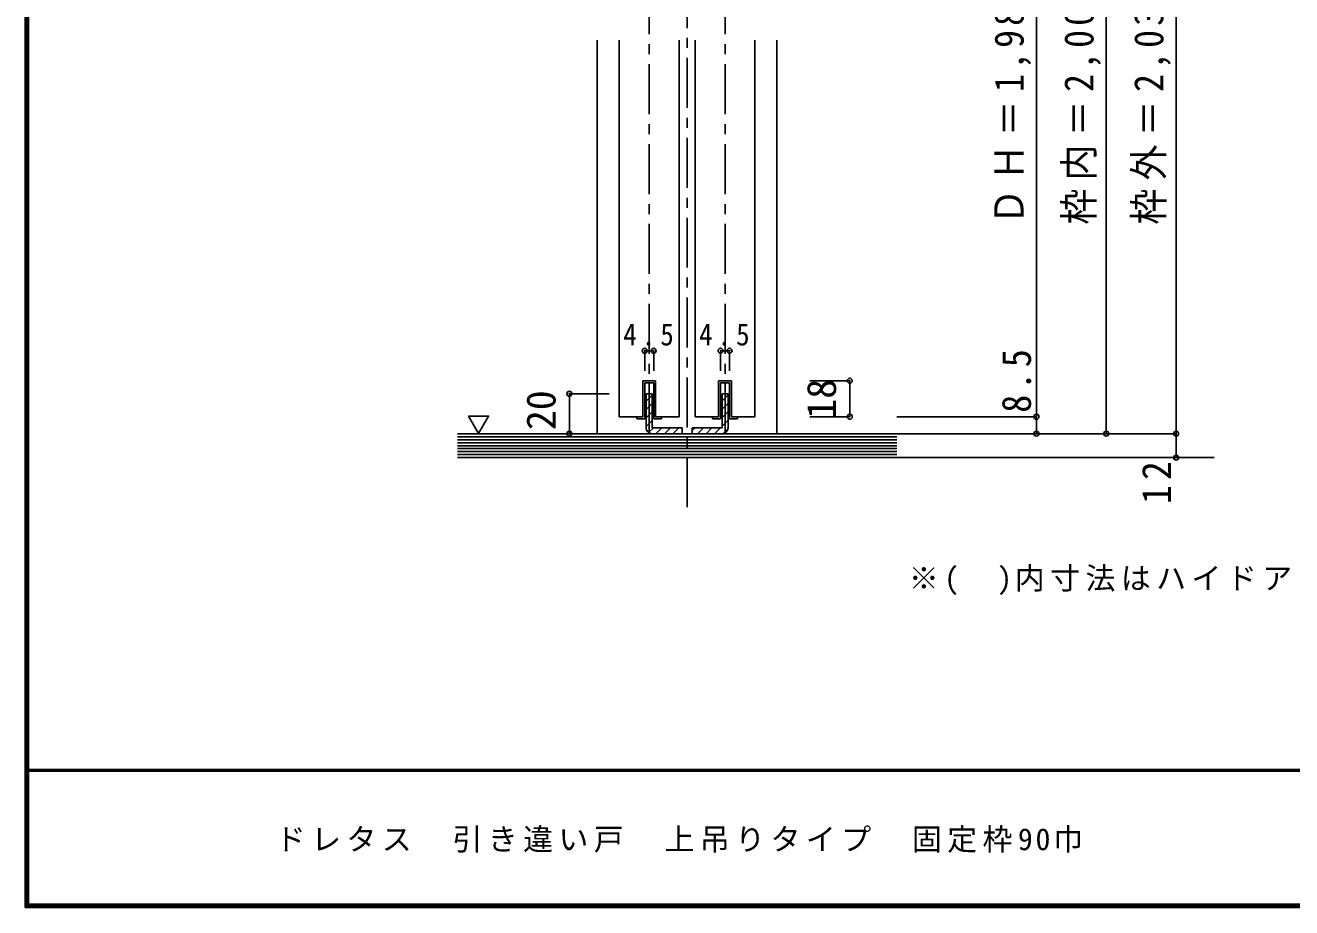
# Model space of a CAD drawing. Units: millimetres, scale not verified. Extents: x -973 to 977, y -718 to 696.
# Drawn here: x -973 to -339, y -701 to -259 of the extents above; entities that cross this region are included whole.
import ezdxf
from ezdxf.enums import TextEntityAlignment as Align

# ---------------------------------------------------------------- set-up
doc = ezdxf.new("R2010")
doc.units = ezdxf.units.MM
doc.header["$LTSCALE"] = 5
doc.header["$PDMODE"] = 32
doc.header["$PDSIZE"] = 2.5
doc.linetypes.add('CHAIN1', pattern=[8, 5, -1, 1, -1])
doc.linetypes.add('DASHED1', pattern=[1.8, 1.2, -0.6])
for name, color, linetype in [('0-1_通り芯', 4, 'CHAIN1'), ('0-3_仕上げ', 2, 'Continuous'), ('0-4_枠', 3, 'Continuous'), ('0-6_扉', 6, 'Continuous'), ('0-7_金物', 7, 'Continuous'), ('0-A_文字', 3, 'Continuous'), ('0-B_寸法', 7, 'Continuous'), ('0-C_ハッチ', 4, 'DASHED1'), ('F-1_枠', 6, 'Continuous'), ('F-A_文字', 7, 'Continuous')]:
    doc.layers.add(name, color=color, linetype=linetype)
doc.styles.add('ＭＳ ゴシック', font='')
doc.styles.get('ＭＳ ゴシック').set_extended_font_data('MS Gothic')

msp = doc.modelspace()

# ---------------------------------------------------------------- linework, layer by layer
at = {"layer": '0-1_通り芯'}
for p, q in [((-641.803, -500.363), (-641.803, 32.5)), ((-660.803, -463.5), (-660.803, -39.5)), ((-622.803, -463.5), (-622.803, -39.5)), ((-756.803, -475.5), (-377.803, -475.5))]:
    msp.add_line(p, q, dxfattribs=at)
at = {"layer": '0-3_仕上げ'}
for p, q in [((-536.803, -463.5), (-756.803, -463.5)), ((-536.803, -475.5), (-756.803, -475.5))]:
    msp.add_line(p, q, dxfattribs=at)
at = {"layer": '0-3_仕上げ', "color": 7}
for p, q in [((-536.803, -465), (-756.803, -465)), ((-536.803, -466.5), (-756.803, -466.5)), ((-536.803, -468), (-756.803, -468)), ((-536.803, -469.5), (-756.803, -469.5)), ((-536.803, -471), (-756.803, -471)), ((-536.803, -472.5), (-756.803, -472.5)), ((-536.803, -474), (-756.803, -474))]:
    msp.add_line(p, q, dxfattribs=at)
at = {"layer": '0-4_枠', "color": 4}
for p, q in [((-686.803, -266.5), (-686.803, -463.5)), ((-596.803, -266.5), (-596.803, -463.5))]:
    msp.add_line(p, q, dxfattribs=at)
at = {"layer": '0-6_扉'}
for p, q in [((-675.803, -266.5), (-675.803, -455)), ((-645.803, -266.5), (-645.803, -455)), ((-637.803, -266.5), (-637.803, -455)), ((-607.803, -266.5), (-607.803, -455)), ((-664.053, -437), (-664.053, -455)), ((-657.553, -437), (-664.053, -437)), ((-657.553, -437), (-657.553, -455)), ((-626.053, -437), (-626.053, -455)), ((-619.553, -437), (-626.053, -437)), ((-619.553, -437), (-619.553, -455)), ((-664.053, -455), (-675.803, -455)), ((-645.803, -455), (-657.553, -455)), ((-626.053, -455), (-637.803, -455)), ((-607.803, -455), (-619.553, -455))]:
    msp.add_line(p, q, dxfattribs=at)
at = {"layer": '0-7_金物'}
for p, q in [((-664.053, -455), (-664.053, -437)), ((-664.053, -437), (-657.553, -437)), ((-657.553, -437), (-657.553, -455)), ((-626.053, -455), (-626.053, -437)), ((-626.053, -437), (-619.553, -437)), ((-619.553, -437), (-619.553, -455)), ((-663.053, -456), (-663.053, -438)), ((-658.553, -438), (-663.053, -438)), ((-658.553, -438), (-658.553, -456)), ((-625.053, -456), (-625.053, -438)), ((-620.553, -438), (-625.053, -438)), ((-620.553, -438), (-620.553, -456)), ((-667.053, -455), (-664.053, -455)), ((-667.053, -456), (-667.053, -455)), ((-663.053, -456), (-667.053, -456)), ((-658.553, -456), (-654.553, -456)), ((-657.553, -455), (-654.553, -455)), ((-654.553, -455), (-654.553, -456)), ((-629.053, -455), (-626.053, -455)), ((-629.053, -456), (-629.053, -455)), ((-625.053, -456), (-629.053, -456)), ((-620.553, -456), (-616.553, -456)), ((-619.553, -455), (-616.553, -455)), ((-616.553, -455), (-616.553, -456))]:
    msp.add_line(p, q, dxfattribs=at)
at = {"layer": '0-7_金物', "color": 3}
for p, q in [((-659.303, -443.5), (-662.303, -443.5)), ((-662.303, -460.5), (-662.303, -443.5)), ((-659.303, -443.5), (-659.303, -460.5)), ((-624.303, -443.5), (-621.303, -443.5)), ((-624.303, -443.5), (-624.303, -460.5)), ((-621.303, -460.5), (-621.303, -443.5)), ((-644.303, -460.5), (-659.303, -460.5)), ((-644.303, -460.5), (-644.303, -463.5)), ((-639.303, -460.5), (-639.303, -463.5)), ((-639.303, -460.5), (-624.303, -460.5)), ((-659.303, -463.5), (-644.303, -463.5)), ((-624.303, -463.5), (-639.303, -463.5))]:
    msp.add_line(p, q, dxfattribs=at)
for centre, start, end in [((-659.303, -460.5), 180, 270), ((-624.303, -460.5), 270, 0)]:
    msp.add_arc(centre, 3, start, end, dxfattribs=at)
at = {"layer": '0-A_文字', "color": 7}
msp.add_line((-751.238, -454.686), (-746.238, -463.347), dxfattribs=at)
msp.add_lwpolyline([(-751.238, -454.686), (-741.238, -454.686), (-746.238, -463.347)], dxfattribs=at)
at = {"layer": '0-B_寸法', "color": 4}
for p, q in [((-396.803, -463.5), (-396.803, -25.5)), ((-431.803, -460.5), (-431.803, -55.5)), ((-663.053, -422), (-663.053, -432)), ((-663.053, -422), (-658.553, -422)), ((-658.553, -422), (-658.553, -432)), ((-625.053, -422), (-625.053, -432)), ((-625.053, -422), (-620.553, -422)), ((-620.553, -422), (-620.553, -432)), ((-560.303, -437), (-580.303, -437)), ((-560.303, -455), (-560.303, -437)), ((-700.803, -443.5), (-680.803, -443.5)), ((-700.803, -463.5), (-700.803, -443.5)), ((-560.303, -455), (-580.303, -455)), ((-466.803, -455), (-466.803, -463.5)), ((-431.803, -463.5), (-431.803, -460.5)), ((-700.803, -463.5), (-680.803, -463.5)), ((-396.803, -463.5), (-536.803, -463.5)), ((-396.803, -475.5), (-396.803, -463.5)), ((-396.803, -475.5), (-536.803, -475.5))]:
    msp.add_line(p, q, dxfattribs=at)
msp.add_lwpolyline([(-466.803, -69), (-466.803, -455), (-536.803, -455)], dxfattribs=at)
at = {"layer": '0-B_寸法'}
for p in [(-663.053, -422), (-658.553, -422), (-625.053, -422), (-620.553, -422), (-560.303, -437), (-700.803, -443.5), (-560.303, -455), (-466.803, -455), (-700.803, -463.5), (-466.803, -463.5), (-431.803, -463.5), (-396.803, -463.5), (-396.803, -475.5)]:
    msp.add_point(p, dxfattribs=at)
at = {"layer": '0-C_ハッチ', "linetype": 'Continuous'}
for p, q in [((-624.303, -446.982), (-621.303, -443.982)), ((-662.303, -447.145), (-659.303, -444.145)), ((-662.303, -451.388), (-659.303, -448.388)), ((-624.303, -451.225), (-621.303, -448.225)), ((-662.303, -455.631), (-659.303, -452.631)), ((-624.303, -455.468), (-621.303, -452.468)), ((-624.303, -459.71), (-621.303, -456.71)), ((-662.303, -459.873), (-659.303, -456.873)), ((-661.094, -462.907), (-658.687, -460.5)), ((-657.444, -463.5), (-654.444, -460.5)), ((-653.202, -463.5), (-650.202, -460.5)), ((-648.959, -463.5), (-645.959, -460.5)), ((-644.716, -463.5), (-644.304, -463.087)), ((-639.303, -461.982), (-637.82, -460.5)), ((-636.578, -463.5), (-633.578, -460.5)), ((-632.335, -463.5), (-629.335, -460.5)), ((-628.092, -463.5), (-625.093, -460.5)), ((-623.809, -463.459), (-621.343, -460.993))]:
    msp.add_line(p, q, dxfattribs=at)
at = {"layer": 'F-1_枠'}
for p, q in [((-973.347, 695.833), (-973.347, -700.833)), ((-972.514, 695.833), (-972.514, -700.833)), ((-971.68, 695.833), (-971.68, -700.833)), ((976.653, -631.667), (-973.347, -631.667)), ((976.653, -632.5), (-973.347, -632.5)), ((976.653, -699.167), (-973.347, -699.167)), ((976.653, -700), (-973.347, -700)), ((976.653, -700.833), (-973.347, -700.833))]:
    msp.add_line(p, q, dxfattribs=at)

# ---------------------------------------------------------------- texts
at = {"layer": '0-A_文字', "color": 7, "insert": (-530.712, -544.304), "char_height": 11, "attachment_point": 7, "style": 'ＭＳ ゴシック'}
msp.add_mtext('\\T1.18;※(\u3000)内寸法はハイドア', dxfattribs=at)
at = {"layer": '0-B_寸法', "style": 'ＭＳ ゴシック'}
for s, p in [('18', (-562.803, -456)), ('20', (-703.303, -461.707))]:
    msp.add_text(s, height=14.66, rotation=90, dxfattribs=at).set_placement(p, align=Align.BOTTOM_LEFT)
at = {"layer": '0-B_寸法', "char_height": 14.66, "attachment_point": 7, "rotation": 90, "style": 'ＭＳ ゴシック'}
for s, insert in [('\\T1.23;\\W0.9;ＤＨ＝1,983\\~(2,183)', (-469.303, -358.809)), ('\\T1.23;\\W0.9;枠内＝2,005\\~(2,205)', (-434.303, -358.809)), ('\\T1.23;\\W0.9;枠外＝2,035\\~(2,235)', (-399.303, -358.809)), ('\\T1.27;\\W0.9;8.5', (-469.303, -453)), ('\\T1.27;\\W0.95;12', (-399.303, -498.75))]:
    msp.add_mtext(s, dxfattribs=dict(at, insert=insert))
at = {"layer": '0-B_寸法', "char_height": 11, "attachment_point": 7, "style": 'ＭＳ ゴシック'}
for insert in [(-673.803, -419.5), (-635.803, -419.5)]:
    msp.add_mtext('\\T1.38;\\W0.9;4.5', dxfattribs=dict(at, insert=insert))
at = {"layer": 'F-A_文字', "insert": (-847.888, -673.333), "char_height": 11, "attachment_point": 7, "style": 'ＭＳ ゴシック'}
msp.add_mtext('\\T1.18;ドレタス\u3000引き違い戸\u3000上吊りタイプ\u3000固定枠90巾', dxfattribs=at)

doc.saveas('drawing.dxf')
